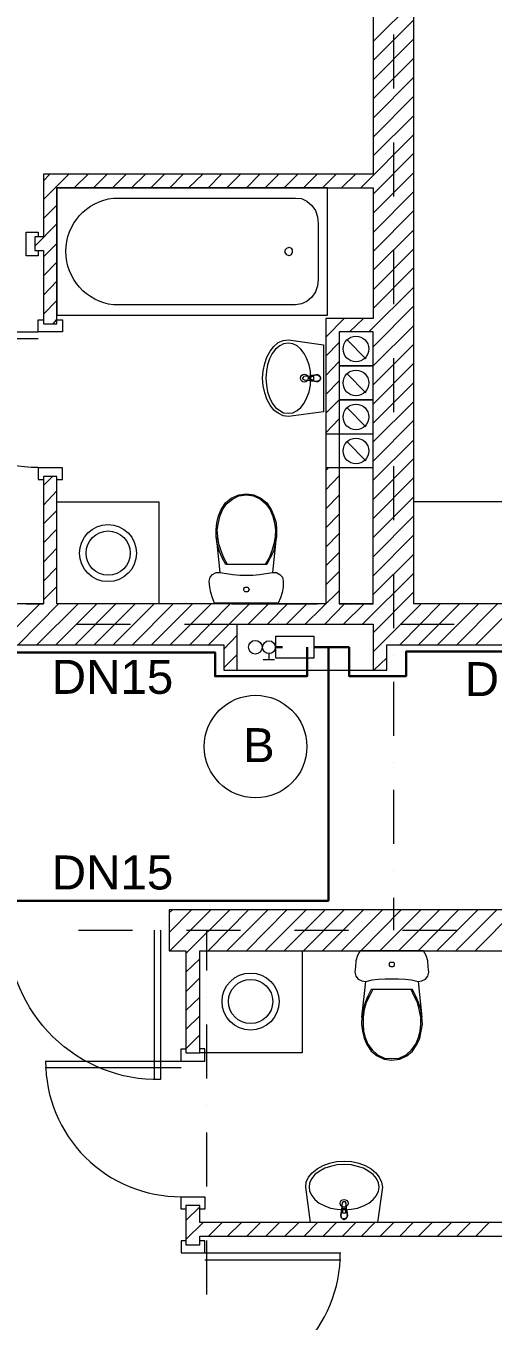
# Model space of a CAD drawing. Header units: millimetres. Extents: x 440 to 72591, y -28954 to 25941.
# Drawn here: x 10429 to 13177, y -20330 to -12710 of the extents above; entities that cross this region are included whole.
import ezdxf

# ---------------------------------------------------------------- set-up
doc = ezdxf.new("R2010")
doc.units = ezdxf.units.MM
for name, color, linetype in [('gazomierze', 7, 'Continuous'), ('opisy', 7, 'Continuous'), ('podkład', 7, 'Continuous'), ('rury', 2, 'Continuous'), ('zawory', 7, 'Continuous')]:
    doc.layers.add(name, color=color, linetype=linetype)
doc.styles.get("Standard").update_dxf_attribs({"font": 'arial.ttf'})

# ---------------------------------------------------------------- blocks, each defined once
blk = doc.blocks.new('kurek odcinający')
at = {"layer": 'rury', "lineweight": 9}
for p, q in [((-33.75, 75), (33.75, 75)), ((0, 37.5), (0, 75))]:
    blk.add_line(p, q, dxfattribs=at)
blk.add_circle((0, 0), 37.5, dxfattribs=at)

msp = doc.modelspace()

# ---------------------------------------------------------------- linework, layer by layer
at = {"layer": 'gazomierze', "color": 2, "lineweight": 9}
msp.add_lwpolyline([(11898.1, -16300.3), (12122.8, -16300.3), (12122.8, -16430), (11898.1, -16430)], close=True, dxfattribs=at)
at = {"layer": 'opisy', "color": 7, "lineweight": 9}
msp.add_circle((11779.9, -16950), 301.8, dxfattribs=at)
at = {"layer": 'podkład', "color": 1, "lineweight": 5, "transparency": 33554572}
for points in [[(13452.8, -10112.8), (11090.9, -10112.8), (11090.9, -10350.9), (12471.9, -10350.9), (12471.9, -13582.6), (10532.2, -13582.6), (10532.2, -13950.9), (10481.4, -13950.9), (10481.4, -14030.2), (10532.2, -14030.2), (10532.2, -14462), (10611.6, -14462), (10611.6, -13662), (12471.9, -13662), (12471.9, -14430.2), (12192.5, -14430.2), (12192.5, -16109.6), (10611.6, -16109.6), (10611.6, -15360.4), (10532.2, -15360.4), (10532.2, -16109.6)], [(15671.9, -16109.6), (12710, -16109.6), (12710, -10350.9), (13452.8, -10350.9)], [(12471.9, -16109.6), (12271.9, -16109.6), (12471.9, -16109.6), (12471.9, -14509.6), (12271.9, -14509.6), (12271.9, -14709.6)], [(12471.9, -14509.6), (12271.9, -14509.6), (12271.9, -16109.6)], [(10430.6, -16109.6), (10532.2, -16109.6), (9700.4, -16109.6), (9700.4, -16350.9), (11592.5, -16350.9), (11592.5, -16500.1), (11671.9, -16500.1), (11671.9, -16230.2), (12471.9, -16230.2), (12471.9, -16500.1), (12551.2, -16500.1), (12551.2, -16350.9), (16630.6, -16350.9)], [(13392.5, -17909.6), (11271.9, -17909.6), (11271.9, -18150.9), (11370.3, -18150.9), (11370.3, -18750.9), (11452.8, -18750.9), (11452.8, -18150.9), (13992.5, -18150.9)], [(13992.5, -19750.9), (11452.8, -19750.9), (11452.8, -19649.3), (11370.3, -19649.3), (11370.3, -19881), (11452.8, -19881), (11452.8, -19830.2), (14271.9, -19830.2)]]:
    msp.add_lwpolyline(points, dxfattribs=at)
at = {"layer": 'podkład', "color": 8, "lineweight": 5, "true_color": 0x808080, "transparency": 33554572}
for points in [[(12471.9, -12801.7), (12710, -12563.6)], [(12471.9, -12912.8), (12710, -12674.7)], [(12471.9, -13027.1), (12710, -12785.8)], [(12471.9, -13138.2), (12710, -12900.1)], [(12471.9, -13252.5), (12710, -13011.2)], [(12471.9, -13363.6), (12710, -13122.3)], [(12471.9, -13474.7), (12710, -13236.6)], [(12398.9, -13662), (12710, -13347.7)], [(12471.9, -13700.1), (12710, -13458.8)], [(10532.2, -13620.7), (10570.3, -13582.6)], [(10532.2, -13731.8), (10681.4, -13582.6)], [(10713.1, -13662), (10795.7, -13582.6)], [(10827.4, -13662), (10906.8, -13582.6)], [(10938.5, -13662), (11017.9, -13582.6)], [(11049.7, -13662), (11132.2, -13582.6)], [(11163.9, -13662), (11243.3, -13582.6)], [(11275.1, -13662), (11354.4, -13582.6)], [(11386.2, -13662), (11468.7, -13582.6)], [(11500.4, -13662), (11579.8, -13582.6)], [(11611.6, -13662), (11690.9, -13582.6)], [(11725.8, -13662), (11805.2, -13582.6)], [(11837, -13662), (11916.3, -13582.6)], [(11948.1, -13662), (12027.4, -13582.6)], [(12062.4, -13662), (12141.7, -13582.6)], [(12173.5, -13662), (12252.8, -13582.6)], [(12284.6, -13662), (12367.1, -13582.6)], [(12471.9, -13811.2), (12710, -13573.1)], [(12471.9, -13925.5), (12710, -13684.2)], [(10532.2, -13842.9), (10611.6, -13763.6)], [(12471.9, -14036.6), (12710, -13795.3)], [(10481.4, -14004.8), (10611.6, -13874.7)], [(12471.9, -14147.7), (12710, -13909.6)], [(10532.2, -14068.3), (10611.6, -13989)], [(12471.9, -14262), (12710, -14020.7)], [(10532.2, -14179.4), (10611.6, -14100.1)], [(12471.9, -14373.1), (12710, -14131.8)], [(10532.2, -14293.7), (10611.6, -14211.2)], [(12446.5, -14509.6), (12710, -14246.1)], [(10532.2, -14404.8), (10611.6, -14325.5)], [(12471.9, -14598.5), (12710, -14357.2)], [(10589.3, -14462), (10611.6, -14436.6)], [(12192.5, -14541.3), (12300.4, -14430.2)], [(12332.2, -14509.6), (12414.7, -14430.2)], [(12471.9, -14709.6), (12710, -14471.5)], [(12192.5, -14652.5), (12271.9, -14573.1)], [(12471.9, -14820.7), (12710, -14582.6)], [(12192.5, -14766.7), (12271.9, -14684.2)], [(12471.9, -14935), (12710, -14693.7)], [(12192.5, -14877.9), (12271.9, -14798.5)], [(12471.9, -15046.1), (12710, -14808)], [(12192.5, -14989), (12271.9, -14909.6)], [(12471.9, -15157.2), (12710, -14919.1)], [(12192.5, -15103.3), (12271.9, -15020.7)], [(12471.9, -15271.5), (12710, -15030.2)], [(12471.9, -15382.6), (12710, -15144.5)], [(12192.5, -15325.5), (12208.4, -15309.6)], [(12471.9, -15496.9), (12710, -15255.6)], [(10532.2, -15414.4), (10586.2, -15360.4)], [(12192.5, -15439.8), (12271.9, -15357.2)], [(12471.9, -15608), (12710, -15366.7)], [(10532.2, -15528.7), (10611.6, -15446.1)], [(12192.5, -15550.9), (12271.9, -15471.5)], [(12471.9, -15719.1), (12710, -15481)], [(10532.2, -15639.8), (10611.6, -15560.4)], [(12192.5, -15662), (12271.9, -15582.6)], [(12471.9, -15833.4), (12710, -15592.1)], [(10532.2, -15750.9), (10611.6, -15671.5)], [(12192.5, -15776.3), (12271.9, -15696.9)], [(12471.9, -15944.5), (12710, -15703.3)], [(10532.2, -15865.2), (10611.6, -15782.6)], [(12192.5, -15887.4), (12271.9, -15808)], [(12471.9, -16055.6), (12710, -15817.5)], [(10532.2, -15976.3), (10611.6, -15896.9)], [(12192.5, -15998.5), (12271.9, -15919.1)], [(12408.4, -16230.2), (12710, -15928.7)], [(10532.2, -16087.4), (10611.6, -16008)], [(12071.9, -16230.2), (12271.9, -16033.4)], [(12471.9, -16281), (12710, -16039.8)], [(10268.7, -16350.9), (10510, -16109.6)], [(10383, -16350.9), (10621.1, -16109.6)], [(10494.1, -16350.9), (10735.4, -16109.6)], [(10605.2, -16350.9), (10846.5, -16109.6)], [(10719.5, -16350.9), (10957.6, -16109.6)], [(10830.6, -16350.9), (11071.9, -16109.6)], [(10941.7, -16350.9), (11183, -16109.6)], [(11056, -16350.9), (11294.1, -16109.6)], [(11167.1, -16350.9), (11408.4, -16109.6)], [(11278.2, -16350.9), (11519.5, -16109.6)], [(11392.5, -16350.9), (11630.6, -16109.6)], [(11503.6, -16350.9), (11744.9, -16109.6)], [(11735.4, -16230.2), (11856, -16109.6)], [(11849.7, -16230.2), (11967.1, -16109.6)], [(11960.8, -16230.2), (12081.4, -16109.6)], [(12186.2, -16230.2), (12303.6, -16109.6)], [(12297.3, -16230.2), (12417.9, -16109.6)], [(12471.9, -16392.1), (12754.4, -16109.6)], [(12627.4, -16350.9), (12865.5, -16109.6)], [(12738.5, -16350.9), (12979.8, -16109.6)], [(12849.7, -16350.9), (13090.9, -16109.6)], [(12963.9, -16350.9), (13202, -16109.6)], [(13075.1, -16350.9), (13316.3, -16109.6)], [(11592.5, -16376.3), (11671.9, -16293.7)], [(11592.5, -16487.4), (11671.9, -16408)], [(12475.1, -16500.1), (12551.2, -16427.1)], [(11271.9, -17928.7), (11290.9, -17909.6)], [(11271.9, -18042.9), (11402, -17909.6)], [(11275.1, -18150.9), (11516.3, -17909.6)], [(11370.3, -18166.7), (11627.4, -17909.6)], [(11500.4, -18150.9), (11738.5, -17909.6)], [(11611.6, -18150.9), (11852.8, -17909.6)], [(11725.8, -18150.9), (11963.9, -17909.6)], [(11837, -18150.9), (12078.2, -17909.6)], [(11948.1, -18150.9), (12189.3, -17909.6)], [(12062.4, -18150.9), (12300.4, -17909.6)], [(12173.5, -18150.9), (12414.7, -17909.6)], [(12284.6, -18150.9), (12525.8, -17909.6)], [(12398.9, -18150.9), (12637, -17909.6)], [(12510, -18150.9), (12751.2, -17909.6)], [(12621.1, -18150.9), (12862.4, -17909.6)], [(12735.4, -18150.9), (12973.5, -17909.6)], [(12846.5, -18150.9), (13087.8, -17909.6)], [(12957.6, -18150.9), (13198.9, -17909.6)], [(13071.9, -18150.9), (13310, -17909.6)], [(11370.3, -18277.9), (11452.8, -18198.5)], [(11370.3, -18392.1), (11452.8, -18309.6)], [(11370.3, -18503.3), (11452.8, -18423.9)], [(11370.3, -18614.4), (11452.8, -18535)], [(11370.3, -18728.6), (11452.8, -18646.1)], [(11370.3, -19738.2), (11452.8, -19658.8)], [(11370.3, -19849.3), (11471.9, -19750.9)], [(11503.6, -19830.2), (11583, -19750.9)], [(11614.7, -19830.2), (11697.3, -19750.9)], [(11729, -19830.2), (11808.4, -19750.9)], [(11840.1, -19830.2), (11919.5, -19750.9)], [(11951.2, -19830.2), (12033.8, -19750.9)], [(12065.5, -19830.2), (12144.9, -19750.9)], [(12176.6, -19830.2), (12256, -19750.9)], [(12290.9, -19830.2), (12370.3, -19750.9)], [(12402, -19830.2), (12481.4, -19750.9)], [(12513.1, -19830.2), (12592.5, -19750.9)], [(12627.4, -19830.2), (12706.8, -19750.9)], [(12738.5, -19830.2), (12817.9, -19750.9)], [(12849.7, -19830.2), (12932.2, -19750.9)], [(12963.9, -19830.2), (13043.3, -19750.9)], [(13075.1, -19830.2), (13154.4, -19750.9)]]:
    msp.add_lwpolyline(points, dxfattribs=at)
at = {"layer": 'podkład', "color": 6, "lineweight": 5, "transparency": 33554572}
for points in [[(12592.5, -13077.9), (12592.5, -12760.4)], [(12592.5, -13236.6), (12592.5, -13236.6)], [(12592.5, -13712.8), (12592.5, -13395.3)], [(12592.5, -13871.5), (12592.5, -13871.5)], [(12592.5, -14347.7), (12592.5, -14030.2)], [(12592.5, -14506.4), (12592.5, -14506.4)], [(12592.5, -14982.6), (12592.5, -14665.2)], [(12592.5, -15141.3), (12592.5, -15141.3)], [(12592.5, -15617.5), (12592.5, -15300.1)], [(12592.5, -15776.3), (12592.5, -15776.3)], [(12592.5, -16252.5), (12592.5, -15935)], [(10567.1, -16230.2), (10567.1, -16230.2)], [(10725.8, -16230.2), (11043.3, -16230.2)], [(11202, -16230.2), (11202, -16230.2)], [(11360.8, -16230.2), (11678.2, -16230.2)], [(11837, -16230.2), (11837, -16230.2)], [(11995.7, -16230.2), (12313.1, -16230.2)], [(12471.9, -16230.2), (12471.9, -16230.2)], [(12630.6, -16230.2), (12948.1, -16230.2)], [(13106.8, -16230.2), (13106.8, -16230.2)], [(12592.5, -16411.2), (12592.5, -16411.2)], [(12592.5, -16887.4), (12592.5, -16569.9)], [(12592.5, -17046.1), (12592.5, -17046.1)], [(12592.5, -17522.3), (12592.5, -17204.8)], [(12592.5, -17681), (12592.5, -17681)], [(12592.5, -18030.2), (12592.5, -17839.8)], [(10738.5, -18030.2), (11056, -18030.2)], [(11214.7, -18030.2), (11214.7, -18030.2)], [(11373.5, -18030.2), (11690.9, -18030.2)], [(11490.9, -18030.2), (11490.9, -18268.3)], [(11849.7, -18030.2), (11849.7, -18030.2)], [(12008.4, -18030.2), (12325.8, -18030.2)], [(12484.6, -18030.2), (12484.6, -18030.2)], [(12643.3, -18030.2), (12960.8, -18030.2)], [(13119.5, -18030.2), (13119.5, -18030.2)], [(11490.9, -18427.1), (11490.9, -18427.1)], [(11490.9, -18585.8), (11490.9, -18903.3)], [(11490.9, -19062), (11490.9, -19062)], [(11490.9, -19220.7), (11490.9, -19538.2)], [(11490.9, -19696.9), (11490.9, -19696.9)], [(11490.9, -19855.6), (11490.9, -20173.1)]]:
    msp.add_lwpolyline(points, dxfattribs=at)
at = {"layer": 'podkład', "color": 7, "lineweight": 5, "transparency": 33554572}
for points in [[(10611.6, -14411.2), (12202, -14411.2), (12202, -13662), (10611.6, -13662)], [(11976.6, -14011.2), (11989.3, -14017.5), (11995.7, -14027.1), (11995.7, -14042.9), (11989.3, -14055.6), (11976.6, -14062), (11963.9, -14055.6), (11954.4, -14042.9), (11954.4, -14027.1), (11963.9, -14017.5)], [(12471.9, -14709.6), (12471.9, -14509.6), (12271.9, -14509.6), (12271.9, -14709.6)], [(12179.8, -14979.4), (11973.5, -15008), (11941.7, -15004.8), (11913.1, -14989), (11887.8, -14969.9), (11865.5, -14941.3), (11846.5, -14906.4), (11833.8, -14868.3), (11824.3, -14827.1), (11821.1, -14782.6), (11824.3, -14738.2), (11833.8, -14696.9), (11846.5, -14658.8), (11865.5, -14623.9), (11887.8, -14595.3), (11913.1, -14573.1), (11941.7, -14560.4), (11973.5, -14557.2), (12179.8, -14585.8)], [(12081.4, -14668.3), (12065.5, -14636.6), (12046.5, -14611.2), (12024.3, -14592.1), (11998.9, -14579.4), (11973.5, -14576.3), (11944.9, -14579.4), (11922.7, -14592.1), (11897.3, -14611.2), (11878.2, -14636.6), (11862.4, -14668.3), (11849.7, -14703.3), (11843.3, -14741.3), (11840.1, -14782.6), (11843.3, -14823.9), (11849.7, -14862), (11862.4, -14896.9), (11878.2, -14928.7), (11897.3, -14954), (11922.7, -14973.1), (11944.9, -14985.8), (11973.5, -14989), (11998.9, -14985.8), (12024.3, -14973.1), (12046.5, -14954), (12065.5, -14928.7), (12081.4, -14896.9), (12094.1, -14862), (12103.6, -14823.9), (12103.6, -14782.6), (12103.6, -14741.3), (12094.1, -14703.3)], [(12122.7, -14773.1), (12113.1, -14773.1), (12110, -14773.1), (12106.8, -14773.1), (12106.8, -14776.3), (12103.6, -14776.3), (12103.6, -14779.4), (12103.6, -14782.6), (12103.6, -14785.8), (12103.6, -14789), (12106.8, -14789), (12106.8, -14792.1), (12110, -14792.1), (12113.1, -14792.1), (12122.7, -14792.1)], [(12110, -14766.7), (12106.8, -14766.7)], [(12141.7, -14763.6), (12110, -14766.7)], [(12471.9, -14909.6), (12471.9, -14709.6), (12271.9, -14709.6), (12271.9, -14909.6)], [(12106.8, -14798.5), (12110, -14798.5)], [(12110, -14798.5), (12141.7, -14801.7)], [(11211.6, -15509.6), (11211.6, -16109.6), (10611.6, -16109.6), (10611.6, -15509.6)], [(11913.1, -16106.4), (11538.5, -16106.4), (11525.8, -16074.7), (11516.3, -16042.9), (11510, -16011.2), (11506.8, -15976.3), (11513.1, -15954), (11525.8, -15938.2), (11548.1, -15925.5), (11570.3, -15925.5), (11608.4, -15931.8), (11646.5, -15938.2), (11687.8, -15941.3), (11725.8, -15941.3), (11763.9, -15941.3), (11802, -15938.2), (11840.1, -15931.8), (11881.4, -15925.5), (11903.6, -15925.5), (11922.7, -15938.2), (11938.5, -15954), (11941.7, -15976.3), (11941.7, -16011.2), (11935.4, -16042.9), (11925.8, -16074.7)], [(11741.7, -16023.9), (11741.7, -16027.1), (11738.5, -16030.2), (11738.5, -16033.4), (11735.4, -16033.4), (11735.4, -16036.6), (11732.2, -16039.8), (11729, -16039.8), (11725.8, -16039.8), (11722.7, -16039.8), (11719.5, -16039.8), (11716.3, -16036.6), (11713.1, -16033.4), (11710, -16030.2), (11710, -16027.1), (11710, -16023.9), (11710, -16020.7), (11713.1, -16017.5), (11713.1, -16014.4), (11716.3, -16014.4), (11719.5, -16011.2), (11722.7, -16011.2), (11725.8, -16011.2), (11729, -16011.2), (11732.2, -16011.2), (11735.4, -16014.4), (11738.5, -16017.5), (11738.5, -16020.7)], [(12052.8, -18150.9), (12052.8, -18750.9), (11452.8, -18750.9), (11452.8, -18150.9)], [(12767.1, -18150.9), (12395.7, -18150.9), (12379.8, -18179.4), (12370.3, -18211.2), (12367.1, -18246.1), (12363.9, -18277.9), (12370.3, -18300.1), (12383, -18319.1), (12405.2, -18328.6), (12427.4, -18331.8), (12465.5, -18322.3), (12503.6, -18319.1), (12541.7, -18316), (12579.8, -18316), (12621.1, -18316), (12659.2, -18319.1), (12697.3, -18322.3), (12735.4, -18331.8), (12757.6, -18328.6), (12779.8, -18319.1), (12792.5, -18300.1), (12798.9, -18277.9), (12795.7, -18246.1), (12792.5, -18211.2), (12783, -18179.4)], [(12595.7, -18230.2), (12595.7, -18233.4), (12595.7, -18236.6), (12595.7, -18239.8), (12592.5, -18239.8), (12592.5, -18242.9), (12589.3, -18242.9), (12586.2, -18246.1), (12583, -18246.1), (12579.8, -18246.1), (12576.6, -18246.1), (12573.5, -18242.9), (12570.3, -18242.9), (12570.3, -18239.8), (12567.1, -18239.8), (12567.1, -18236.6), (12567.1, -18233.4), (12567.1, -18230.2), (12567.1, -18227.1), (12567.1, -18223.9), (12570.3, -18220.7), (12573.5, -18217.5), (12576.6, -18217.5), (12579.8, -18217.5), (12583, -18217.5), (12586.2, -18217.5), (12589.3, -18217.5), (12592.5, -18220.7), (12595.7, -18223.9), (12595.7, -18227.1)], [(12103.6, -19750.9), (12075.1, -19541.3), (12078.2, -19512.8), (12090.9, -19484.2), (12113.1, -19458.8), (12141.7, -19433.4), (12176.6, -19414.4), (12214.7, -19401.7), (12256, -19392.1), (12300.4, -19389), (12344.9, -19392.1), (12386.2, -19401.7), (12424.3, -19414.4), (12459.2, -19433.4), (12487.8, -19458.8), (12506.8, -19484.2), (12519.5, -19512.8), (12525.8, -19541.3), (12497.3, -19750.9)], [(12414.7, -19652.5), (12446.5, -19636.6), (12471.9, -19614.4), (12490.9, -19592.1), (12503.6, -19566.7), (12506.8, -19541.3), (12503.6, -19516), (12490.9, -19490.6), (12471.9, -19468.3), (12446.5, -19449.3), (12414.7, -19430.2), (12379.8, -19420.7), (12341.7, -19411.2), (12300.4, -19408), (12259.2, -19411.2), (12221.1, -19420.7), (12186.2, -19430.2), (12154.4, -19449.3), (12129, -19468.3), (12110, -19490.6), (12097.3, -19516), (12094.1, -19541.3), (12097.3, -19566.7), (12110, -19592.1), (12129, -19614.4), (12154.4, -19636.6), (12186.2, -19652.5), (12221.1, -19665.2), (12259.2, -19671.5), (12300.4, -19674.7), (12341.7, -19671.5), (12379.8, -19665.2)], [(12310, -19693.7), (12310, -19681), (12310, -19677.9), (12306.8, -19674.7), (12303.6, -19671.5), (12300.4, -19671.5), (12297.3, -19671.5), (12294.1, -19674.7), (12290.9, -19674.7), (12290.9, -19677.9), (12290.9, -19681), (12290.9, -19693.7)]]:
    msp.add_lwpolyline(points, close=True, dxfattribs=at)
for points in [[(11900.4, -13662), (11640.1, -13662)], [(10500.5, -14030.2), (10500.5, -14062), (10430.6, -14062), (10430.6, -13922.3), (10500.5, -13922.3), (10500.5, -13950.9)], [(10611.6, -14439.8), (10643.3, -14439.8), (10643.3, -14509.6), (10500.5, -14509.6), (10500.5, -14439.8), (10532.2, -14439.8)], [(9700.4, -14509.6), (10500.5, -14509.6)], [(10500.5, -14550.9), (9703.6, -14550.9)], [(12316.3, -14554), (12427.4, -14668.3)], [(12179.8, -14585.8), (12179.8, -14585.8)], [(12103.6, -14769.9), (12065.5, -14773.1), (12062.4, -14773.1), (12062.4, -14776.3), (12059.2, -14776.3), (12059.2, -14779.4), (12056, -14779.4), (12056, -14782.6), (12056, -14785.8), (12059.2, -14785.8), (12059.2, -14789), (12062.4, -14789), (12065.5, -14792.1), (12103.6, -14795.3), (12106.8, -14798.5), (12103.6, -14795.3), (12100.5, -14795.3), (12100.5, -14792.1), (12097.3, -14789), (12097.3, -14785.8), (12097.3, -14782.6), (12097.3, -14779.4), (12097.3, -14776.3), (12100.5, -14773.1), (12100.5, -14769.9), (12103.6, -14769.9), (12106.8, -14766.7), (12103.6, -14769.9), (12100.5, -14769.9), (12100.5, -14773.1), (12097.3, -14776.3), (12097.3, -14779.4), (12097.3, -14782.6), (12097.3, -14785.8), (12097.3, -14789), (12100.5, -14792.1), (12100.5, -14795.3), (12103.6, -14795.3)], [(12106.8, -14766.7), (12106.8, -14766.7)], [(12122.7, -14792.1), (12122.7, -14773.1)], [(12135.4, -14801.7), (12138.5, -14801.7), (12141.7, -14801.7), (12144.9, -14801.7), (12148.1, -14801.7), (12151.2, -14798.5), (12154.4, -14798.5), (12157.6, -14795.3), (12157.6, -14792.1), (12160.8, -14789), (12160.8, -14785.8), (12160.8, -14782.6), (12160.8, -14779.4), (12160.8, -14776.3), (12157.6, -14773.1), (12157.6, -14769.9), (12154.4, -14766.7), (12151.2, -14766.7), (12148.1, -14763.6), (12144.9, -14763.6), (12141.7, -14763.6), (12138.5, -14763.6), (12135.4, -14763.6)], [(12144.9, -14763.6), (12141.7, -14763.6), (12144.9, -14763.6), (12148.1, -14766.7), (12151.2, -14766.7), (12154.4, -14769.9), (12157.6, -14769.9), (12157.6, -14773.1), (12160.8, -14776.3), (12160.8, -14779.4), (12160.8, -14782.6), (12160.8, -14785.8), (12160.8, -14789), (12157.6, -14792.1), (12157.6, -14795.3), (12154.4, -14795.3), (12151.2, -14798.5), (12148.1, -14798.5), (12144.9, -14801.7), (12141.7, -14801.7), (12144.9, -14801.7)], [(12141.7, -14763.6), (12141.7, -14763.6)], [(12316.3, -14754), (12427.4, -14868.3)], [(12106.8, -14798.5), (12106.8, -14798.5)], [(12141.7, -14801.7), (12141.7, -14801.7)], [(12192.5, -15109.6), (12271.9, -15109.6), (12471.9, -15109.6), (12471.9, -14909.6), (12271.9, -14909.6), (12271.9, -15109.6)], [(12271.9, -14909.6), (12471.9, -14909.6)], [(12316.3, -14954), (12427.4, -15068.3)], [(12316.3, -15154), (12427.4, -15268.3)], [(10611.6, -15379.4), (10643.3, -15379.4), (10643.3, -15309.6), (10500.5, -15309.6), (10500.5, -15379.4), (10532.2, -15379.4)], [(12471.9, -15309.6), (12271.9, -15309.6), (12192.5, -15309.6)], [(11548.1, -15716), (11548.1, -15674.7), (11551.2, -15633.4), (11560.8, -15592.1), (11576.6, -15554), (11602, -15516), (11637, -15487.4), (11681.4, -15468.3), (11725.8, -15462), (11770.3, -15468.3), (11811.6, -15487.4), (11846.5, -15516), (11871.9, -15554), (11887.8, -15592.1), (11900.4, -15633.4), (11903.6, -15674.7), (11903.6, -15716)], [(11614.7, -15877.9), (11592.5, -15839.8), (11576.6, -15798.5), (11563.9, -15757.2), (11557.6, -15716), (11554.4, -15674.7), (11560.8, -15633.4), (11570.3, -15595.3), (11586.2, -15557.2), (11608.4, -15522.3), (11643.3, -15493.7), (11681.4, -15474.7), (11725.8, -15468.3), (11767.1, -15474.7), (11808.4, -15493.7), (11840.1, -15522.3), (11865.5, -15557.2), (11881.4, -15595.3), (11890.9, -15633.4), (11897.3, -15674.7), (11894.1, -15716), (11887.8, -15757.2), (11875.1, -15798.5), (11859.2, -15839.8), (11837, -15877.9)], [(15081.4, -15509.6), (12710, -15509.6)], [(11881.4, -15925.5), (11903.6, -15716), (11894.1, -15757.2), (11884.6, -15801.7), (11865.5, -15839.8), (11846.5, -15877.9), (11605.2, -15877.9), (11583, -15839.8), (11567.1, -15801.7), (11554.4, -15757.2), (11548.1, -15716), (11570.3, -15925.5)], [(11710, -16023.9), (11710, -16023.9)], [(11640.1, -16109.6), (11900.4, -16109.6)], [(11881.4, -16109.6), (12141.7, -16109.6)], [(11671.9, -16500.1), (12471.9, -16500.1)], [(11183, -18030.2), (11183, -18909.6)], [(12735.4, -18331.8), (12757.6, -18541.3), (12751.2, -18496.9), (12738.5, -18455.6), (12722.7, -18417.5), (12703.6, -18379.4), (12459.2, -18379.4), (12440.1, -18417.5), (12424.3, -18455.6), (12411.6, -18496.9), (12405.2, -18541.3), (12427.4, -18331.8)], [(12468.7, -18379.4), (12449.7, -18417.5), (12430.6, -18455.6), (12417.9, -18496.9), (12411.6, -18541.3), (12411.6, -18582.6), (12414.7, -18623.9), (12424.3, -18662), (12440.1, -18700.1), (12465.5, -18735), (12497.3, -18763.6), (12538.5, -18782.6), (12579.8, -18785.8), (12624.3, -18782.6), (12665.5, -18763.6), (12697.3, -18735), (12722.7, -18700.1), (12738.5, -18662), (12748.1, -18623.9), (12751.2, -18582.6), (12751.2, -18541.3), (12741.7, -18496.9), (12732.2, -18455.6), (12713.1, -18417.5), (12694.1, -18379.4)], [(12405.2, -18541.3), (12402, -18582.6), (12408.4, -18623.9), (12417.9, -18665.2), (12433.8, -18703.3), (12459.2, -18741.3), (12494.1, -18769.9), (12535.4, -18789), (12579.8, -18795.3), (12627.4, -18789), (12668.7, -18769.9), (12703.6, -18741.3), (12729, -18703.3), (12744.9, -18665.2), (12754.4, -18623.9), (12760.8, -18582.6), (12757.6, -18541.3)], [(10541.7, -18801.7), (11341.7, -18801.7), (11481.4, -18801.7), (11481.4, -18728.6), (11452.8, -18728.6)], [(11341.7, -18801.7), (11341.7, -18728.6), (11370.3, -18728.6)], [(11341.7, -18839.8), (10541.7, -18839.8)], [(11370.3, -19671.5), (11341.7, -19671.5), (11341.7, -19598.5), (11481.4, -19598.5), (11481.4, -19671.5), (11452.8, -19671.5)], [(12287.8, -19674.7), (12284.6, -19674.7), (12284.6, -19677.9), (12284.6, -19681), (12284.6, -19677.9), (12284.6, -19674.7), (12287.8, -19671.5), (12290.9, -19668.3), (12294.1, -19668.3), (12297.3, -19665.2), (12300.4, -19665.2), (12303.6, -19665.2), (12306.8, -19668.3), (12310, -19668.3), (12310, -19671.5), (12313.1, -19671.5), (12313.1, -19674.7), (12316.3, -19677.9), (12316.3, -19681), (12316.3, -19677.9), (12313.1, -19674.7), (12310, -19671.5), (12310, -19668.3), (12306.8, -19668.3), (12303.6, -19668.3), (12300.4, -19665.2), (12297.3, -19668.3), (12294.1, -19668.3), (12290.9, -19668.3), (12287.8, -19671.5), (12287.8, -19674.7), (12290.9, -19633.4), (12294.1, -19630.2), (12294.1, -19627.1), (12297.3, -19627.1), (12300.4, -19627.1), (12303.6, -19627.1), (12306.8, -19627.1), (12306.8, -19630.2), (12306.8, -19633.4), (12310, -19633.4), (12313.1, -19674.7)], [(12319.5, -19709.6), (12316.3, -19681), (12319.5, -19709.6), (12319.5, -19712.8), (12316.3, -19716), (12316.3, -19719.1), (12313.1, -19722.3), (12313.1, -19725.5), (12310, -19728.6), (12306.8, -19728.6), (12303.6, -19728.6), (12300.4, -19728.6), (12297.3, -19728.6), (12294.1, -19728.6), (12290.9, -19728.6), (12287.8, -19725.5), (12284.6, -19722.3), (12284.6, -19719.1), (12284.6, -19716), (12281.4, -19712.8), (12281.4, -19709.6), (12284.6, -19681), (12281.4, -19709.6)], [(12281.4, -19706.4), (12281.4, -19709.6), (12281.4, -19712.8), (12281.4, -19716), (12281.4, -19719.1), (12284.6, -19722.3), (12287.8, -19725.5), (12290.9, -19728.6), (12294.1, -19728.6), (12297.3, -19731.8), (12300.4, -19731.8), (12303.6, -19731.8), (12306.8, -19728.6), (12310, -19728.6), (12313.1, -19725.5), (12313.1, -19722.3), (12316.3, -19722.3), (12316.3, -19719.1), (12319.5, -19716), (12319.5, -19712.8), (12319.5, -19709.6), (12316.3, -19706.4)], [(12281.4, -19709.6), (12281.4, -19709.6)], [(12281.4, -19712.8), (12281.4, -19712.8)], [(12290.9, -19693.7), (12310, -19693.7)], [(12306.8, -19674.7), (12306.8, -19674.7)], [(12313.1, -19674.7), (12313.1, -19674.7)], [(12319.5, -19709.6), (12319.5, -19709.6)], [(12319.5, -19712.8), (12319.5, -19712.8)], [(12497.3, -19750.9), (12497.3, -19750.9)], [(11370.3, -19858.8), (11341.7, -19858.8), (11341.7, -19928.6), (11481.4, -19928.6), (11481.4, -19858.8), (11452.8, -19858.8)], [(11481.4, -19928.6), (12281.4, -19928.6)], [(11481.4, -19969.9), (12281.4, -19969.9)]]:
    msp.add_lwpolyline(points, dxfattribs=at)
msp.add_lwpolyline([(10944.9, -13722.3), (12014.7, -13722.3), (12049.7, -13725.5), (12081.4, -13741.3), (12110, -13766.7), (12132.2, -13795.3), (12144.9, -13833.4), (12148.1, -13871.5), (12148.1, -14201.7), (12144.9, -14239.8), (12132.2, -14274.7), (12110, -14306.4), (12081.4, -14331.8), (12049.7, -14344.5), (12014.7, -14350.9), (10944.9, -14350.9, -0.893548)], format="xyb", close=True, dxfattribs=at)
msp.add_lwpolyline([(11221.1, -18030.2), (11221.1, -18909.6, -0.417889), (10322.7, -18030.2)], format="xyb", dxfattribs=at)
for centre, radius in [((12370, -14610.6), 75.6), ((12066.1, -14782.1), 22.8), ((12370, -14810.6), 75.6), ((12370, -15010.6), 75.6), ((12370, -15210.6), 75.6), ((10912, -15811.8), 167.7), ((10912.7, -15811.4), 130), ((11750.1, -18449.9), 167.7), ((11750.7, -18449.5), 130)]:
    msp.add_circle(centre, radius, dxfattribs=at)
for centre, start, end in [((10497.5, -14512.5), 179.78845, 270.21163), ((11338.8, -18804.6), 179.78856, 270.21152), ((11484.3, -19931.6), 269.78852, 0.21148)]:
    msp.add_arc(centre, 793.9, start, end, dxfattribs=at)
msp.add_ellipse((12300.4, -19636.8), major_axis=(23.2, 0), ratio=0.966181, start_param=1.570796, end_param=7.853981, dxfattribs=at)
at = {"layer": 'rury', "lineweight": 30}
for points in [[(12082.8, -16365.2), (12082.8, -16536), (11542, -16536), (11542, -16395.7), (8679.1, -16395.7), (8679.1, -16074), (8550.6, -16074), (8550.6, -14718.8), (7243.3, -14718.8), (7243.3, -14996.9), (6307, -14996.9)], [(12329.4, -16365.2), (12329.4, -16535), (12664.5, -16535), (12664.5, -16391.2), (14016.8, -16391.2), (14016.8, -16097.7)], [(12208.2, -16365.2), (12208.2, -17857), (9587.9, -17857), (9587.9, -18466.8), (8314.3, -18466.8), (8314.3, -18166.5), (6996.1, -18166.5)], [(11818.1, -16365.2), (11820.6, -16365.2)], [(11895.6, -16365.2), (11938.1, -16365.2)], [(12122.8, -16365.2), (12122.8, -16365.2)], [(12122.8, -16365.2), (12329.4, -16365.2)], [(12122.8, -16365.2), (12208.2, -16365.2)]]:
    msp.add_lwpolyline(points, dxfattribs=at)
at = {"layer": 'rury', "lineweight": 20}
msp.add_circle((11778.1, -16365.2), 40, dxfattribs=at)

# ---------------------------------------------------------------- block references
at = {"layer": 'zawory', "lineweight": 20, "rotation": 180}
msp.add_blockref('kurek odcinający', (11858.1, -16365.2), dxfattribs=at)

# ---------------------------------------------------------------- texts
at = {"layer": 'opisy', "char_height": 200, "attachment_point": 1}
for s, width, insert in [('DN15', 331.49, (10581.4, -16439.6)), ('DN15', 331.49, (13010.3, -16453)), ('B', 371.083, (11705.6, -16841.4)), ('DN15', 331.49, (10581.4, -17590.6))]:
    msp.add_mtext_dynamic_manual_height_columns(s, width=width, gutter_width=11.6, heights=[0], dxfattribs=dict(at, insert=insert))

doc.saveas('drawing.dxf')
